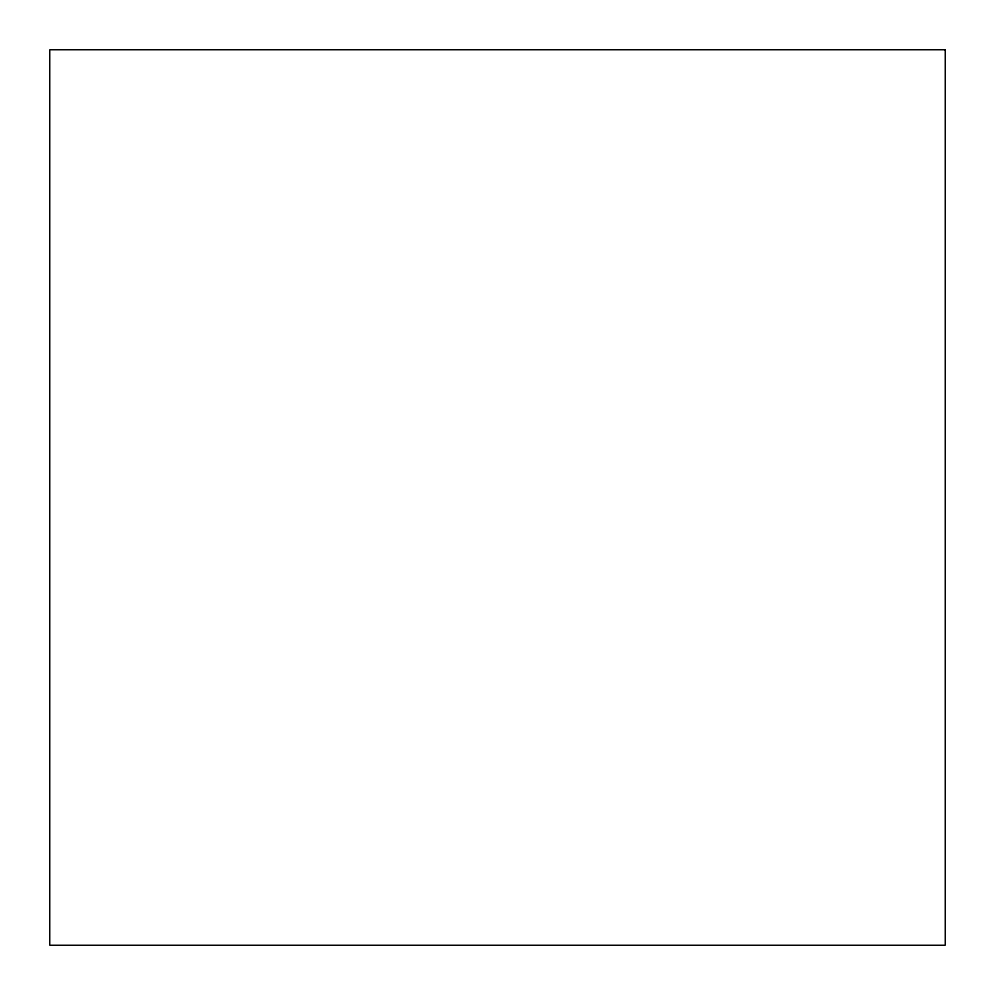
<?xml version="1.0" encoding="UTF-8"?>
<svg xmlns="http://www.w3.org/2000/svg" width="995" height="995" viewBox="0 0 995 995"><rect width="100%" height="100%" fill="white"/><g stroke="black" fill="none" stroke-linecap="round" stroke-linejoin="round"><path stroke-width="1.49" d="M945.25 49.75L49.75 49.75L49.75 945.25L945.25 945.25L945.25 49.75"/></g></svg>
